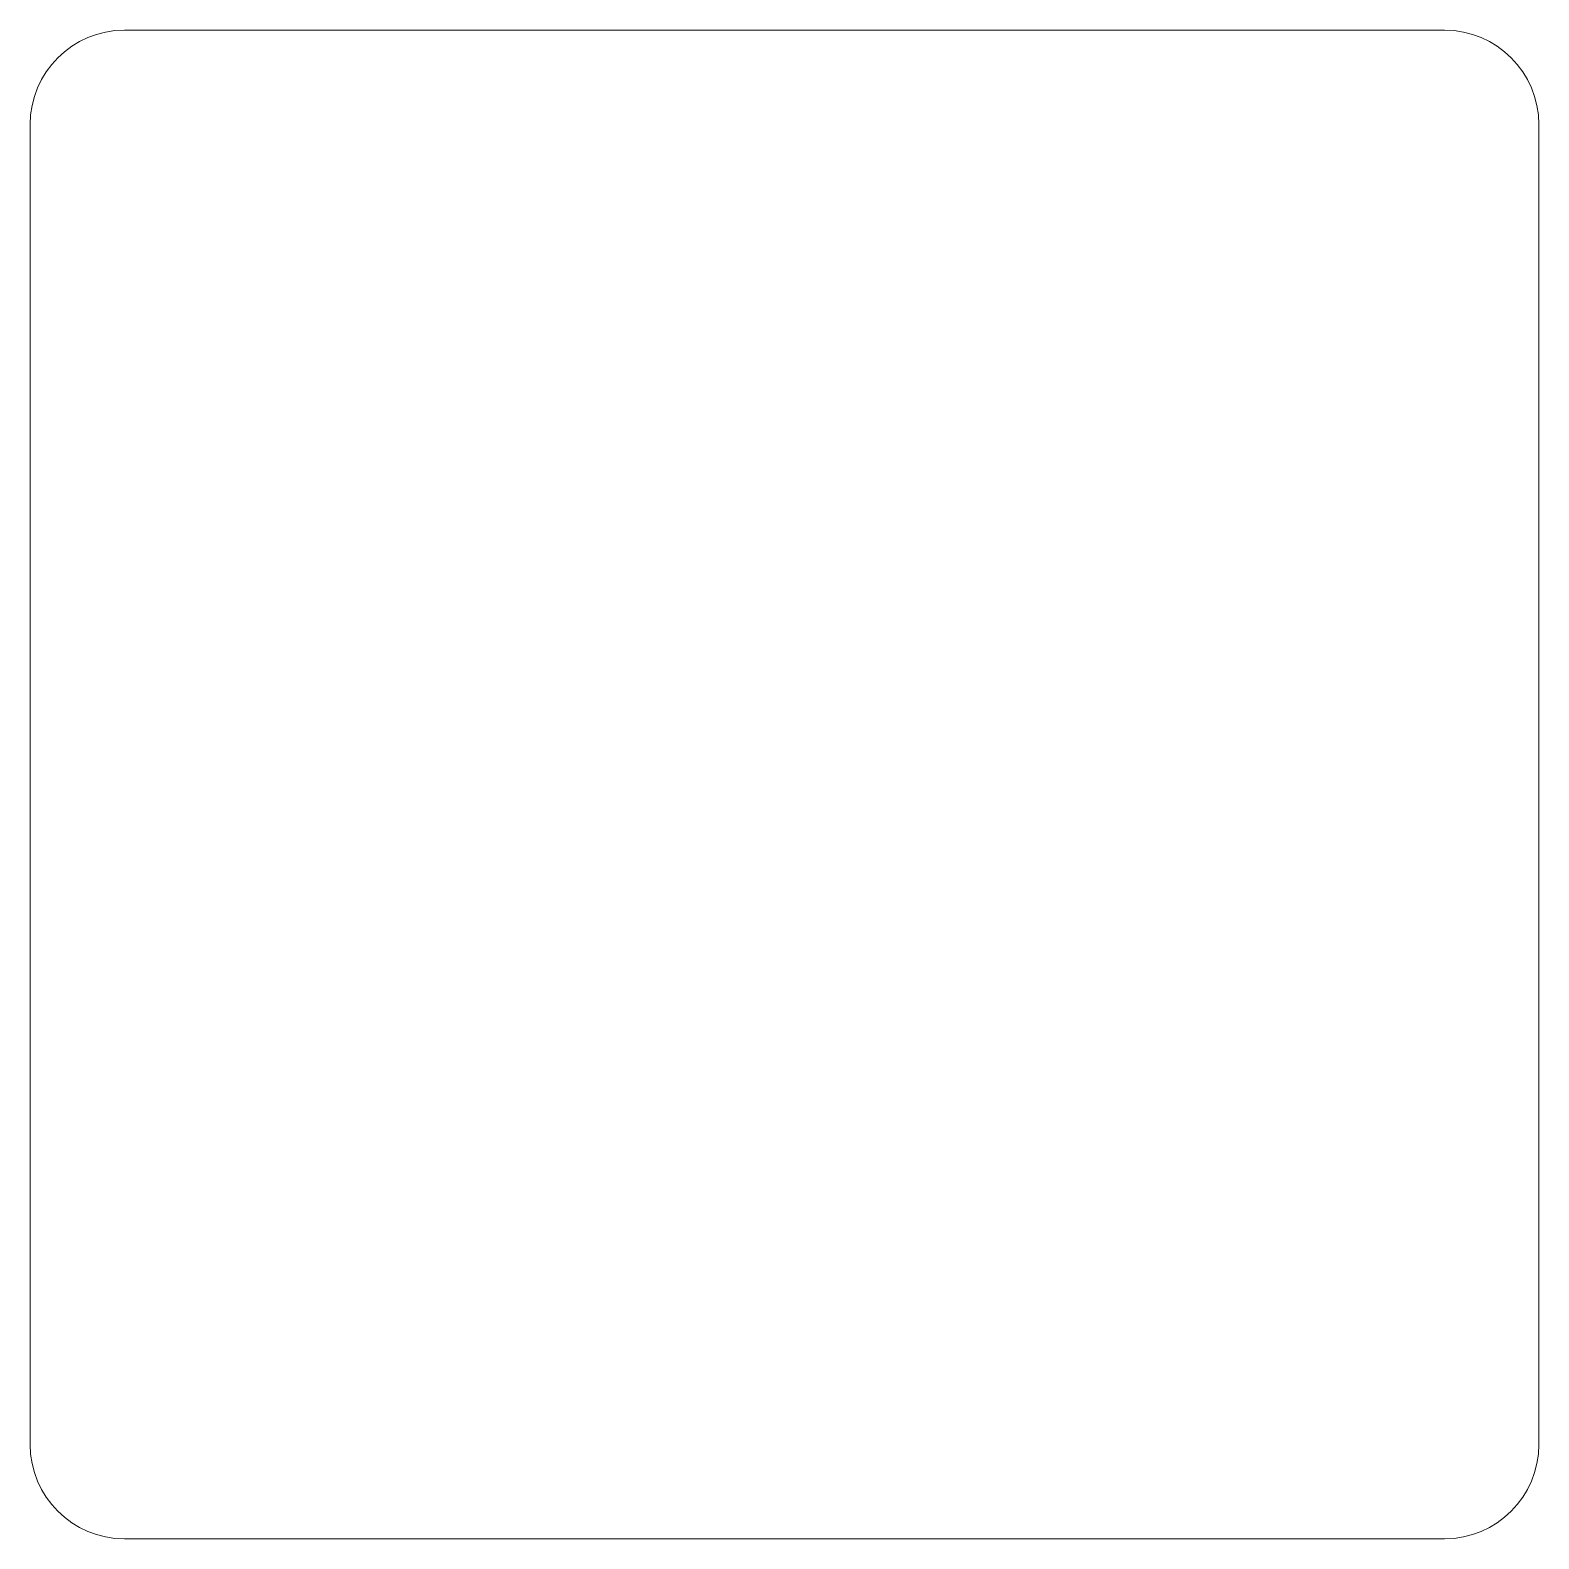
# Model space of a CAD drawing. Header units: millimetres. Extents: x -16 to 16, y -16 to 16.
import ezdxf

# ---------------------------------------------------------------- set-up
doc = ezdxf.new("R2010")
doc.units = ezdxf.units.MM

msp = doc.modelspace()

# ---------------------------------------------------------------- linework, layer by layer
at = {"color": 7, "linetype": 'Continuous', "lineweight": 15}
for p, q in [((14, 16), (-14, 16)), ((-16, 14), (-16, -14)), ((16, -14), (16, 14)), ((-14, -16), (14, -16))]:
    msp.add_line(p, q, dxfattribs=at)
for centre, start, end in [((14, 14), 0, 90), ((-14, 14), 90, 180), ((-14, -14), 180, 270), ((14, -14), 270, 0)]:
    msp.add_arc(centre, 2, start, end, dxfattribs=at)

doc.saveas('drawing.dxf')
